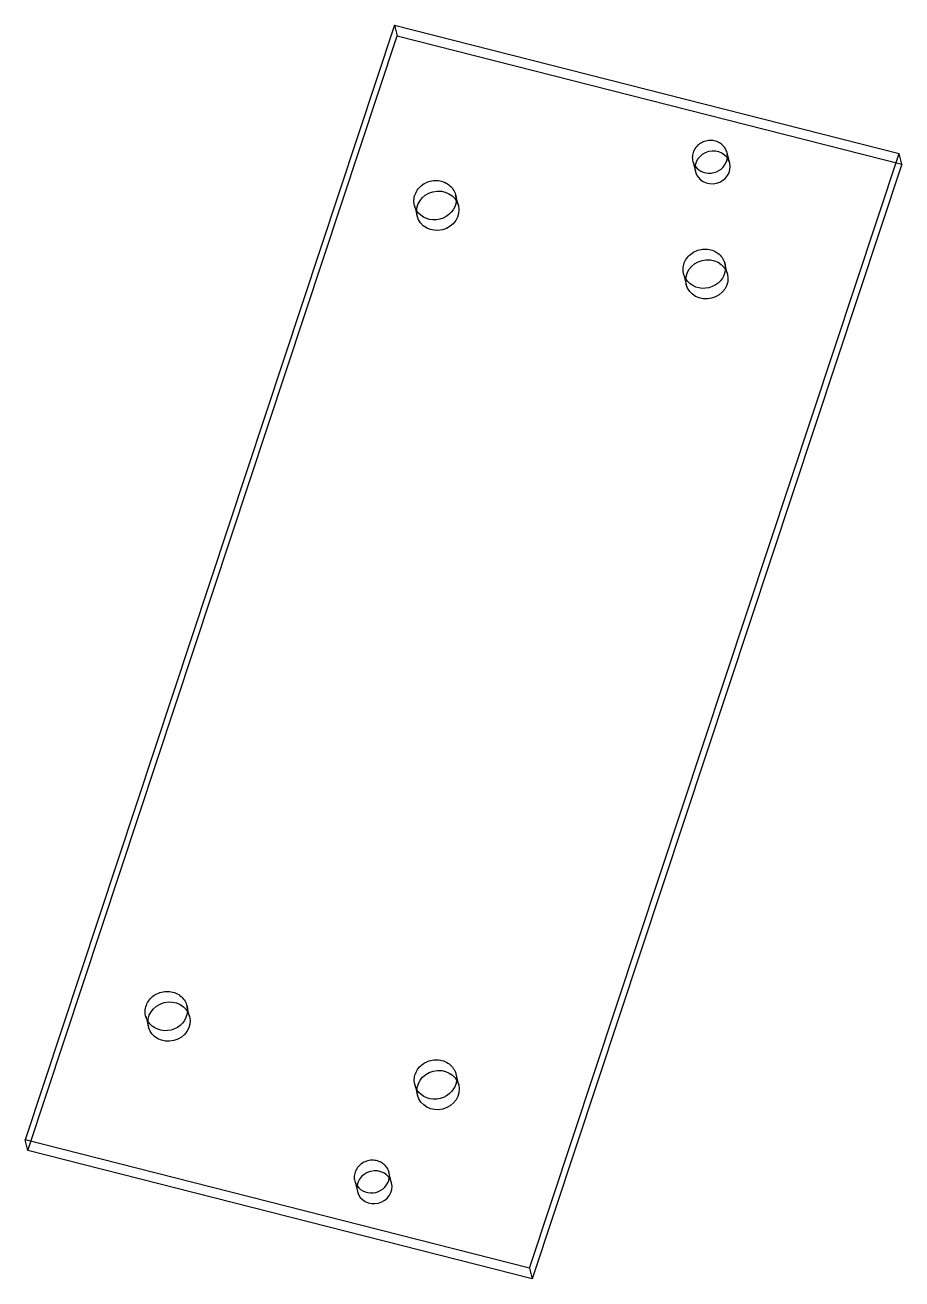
# Model space of a CAD drawing. Header units: millimetres. Extents: x -0.076 to 0.048, y -0.117 to 0.061.
import ezdxf

# ---------------------------------------------------------------- set-up
doc = ezdxf.new("R2010")
doc.units = ezdxf.units.MM
doc.linetypes.add('HIDDEN', pattern=[9.525, 6.35, -3.175])
doc.layers.get('0').update_dxf_attribs({"color": 253, "lineweight": 70, "true_color": 0x8faf8f})
doc.layers.add('Hidden', color=218, linetype='Continuous', lineweight=70, true_color=0x480548)

msp = doc.modelspace()

# ---------------------------------------------------------------- linework, layer by layer
at = {"color": 218, "lineweight": -3, "true_color": 0x480548}
for p, q in [((-0.024, 0.06059), (-0.0762, -0.0969)), ((-0.024, 0.06059), (-0.02362, 0.05909)), ((-0.024, 0.06059), (0.04728, 0.04245)), ((-0.07582, -0.0984), (-0.02362, 0.05909)), ((-0.02362, 0.05909), (0.04765, 0.04095)), ((0.04765, 0.04095), (-0.00455, -0.11654)), ((0.04765, 0.04095), (0.04728, 0.04245)), ((-0.07582, -0.0984), (-0.0762, -0.0969)), ((-0.00455, -0.11654), (-0.07582, -0.0984))]:
    msp.add_line(p, q, dxfattribs=at)
at = {"color": 218, "lineweight": -3, "true_color": 0x480548, "extrusion": (-2.69097e-17, -6.79989e-18, -1)}
for centre in [(0.02091, 0.04048), (-0.02684, -0.10358)]:
    msp.add_ellipse(centre, major_axis=(-0.00242, -0.00061), ratio=0.922037, dxfattribs=at)
at = {"color": 218, "lineweight": -3, "true_color": 0x480548}
for centre in [(0.02053, 0.04198), (-0.02722, -0.10208)]:
    msp.add_ellipse(centre, major_axis=(0.00242, 0.00061), ratio=0.922037, start_param=3.484112, end_param=5.940661, dxfattribs=at)
for centre in [(-0.01791, 0.03435), (0.0201, 0.02467), (-0.05587, -0.08019), (-0.01786, -0.08986)]:
    msp.add_ellipse(centre, major_axis=(0.00291, 0.00073), ratio=0.922037, dxfattribs=at)
at = {"color": 218, "lineweight": -3, "true_color": 0x480548, "extrusion": (-2.69097e-17, -6.79989e-18, -1)}
for centre in [(-0.01829, 0.03585), (0.01973, 0.02617), (-0.05625, -0.07869), (-0.01824, -0.08836)]:
    msp.add_ellipse(centre, major_axis=(-0.00291, -0.00073), ratio=0.922037, start_param=3.425283, end_param=5.999184, dxfattribs=at)
at = {"layer": 'Hidden', "linetype": 'HIDDEN', "lineweight": -3}
for p, q in [((0.02334, 0.04109), (0.02296, 0.04259)), ((-0.00493, -0.11503), (0.04728, 0.04245)), ((0.01811, 0.04137), (0.01849, 0.03987)), ((-0.015, 0.03508), (-0.01538, 0.03658)), ((-0.02119, 0.03511), (-0.02081, 0.03361)), ((0.02301, 0.02541), (0.02263, 0.02691)), ((0.01682, 0.02544), (0.0172, 0.02394)), ((-0.05916, -0.07942), (-0.05878, -0.08092)), ((-0.05296, -0.07945), (-0.05334, -0.07795)), ((-0.01495, -0.08913), (-0.01533, -0.08762)), ((-0.02115, -0.08909), (-0.02077, -0.0906)), ((-0.00493, -0.11503), (-0.0762, -0.0969)), ((-0.02964, -0.1027), (-0.02926, -0.1042)), ((-0.02442, -0.10297), (-0.0248, -0.10147)), ((-0.00493, -0.11503), (-0.00455, -0.11654))]:
    msp.add_line(p, q, dxfattribs=at)
for centre in [(0.02053, 0.04198), (-0.02722, -0.10208)]:
    msp.add_ellipse(centre, major_axis=(0.00242, 0.00061), ratio=0.922037, start_param=5.940661, end_param=9.767297, dxfattribs=at)
at = {"layer": 'Hidden', "linetype": 'HIDDEN', "lineweight": -3, "extrusion": (-2.69097e-17, -6.79989e-18, -1)}
for centre in [(-0.01829, 0.03585), (0.01973, 0.02617), (-0.05625, -0.07869), (-0.01824, -0.08836)]:
    msp.add_ellipse(centre, major_axis=(-0.00291, -0.00073), ratio=0.922037, start_param=5.999184, end_param=9.708469, dxfattribs=at)

doc.saveas('drawing.dxf')
